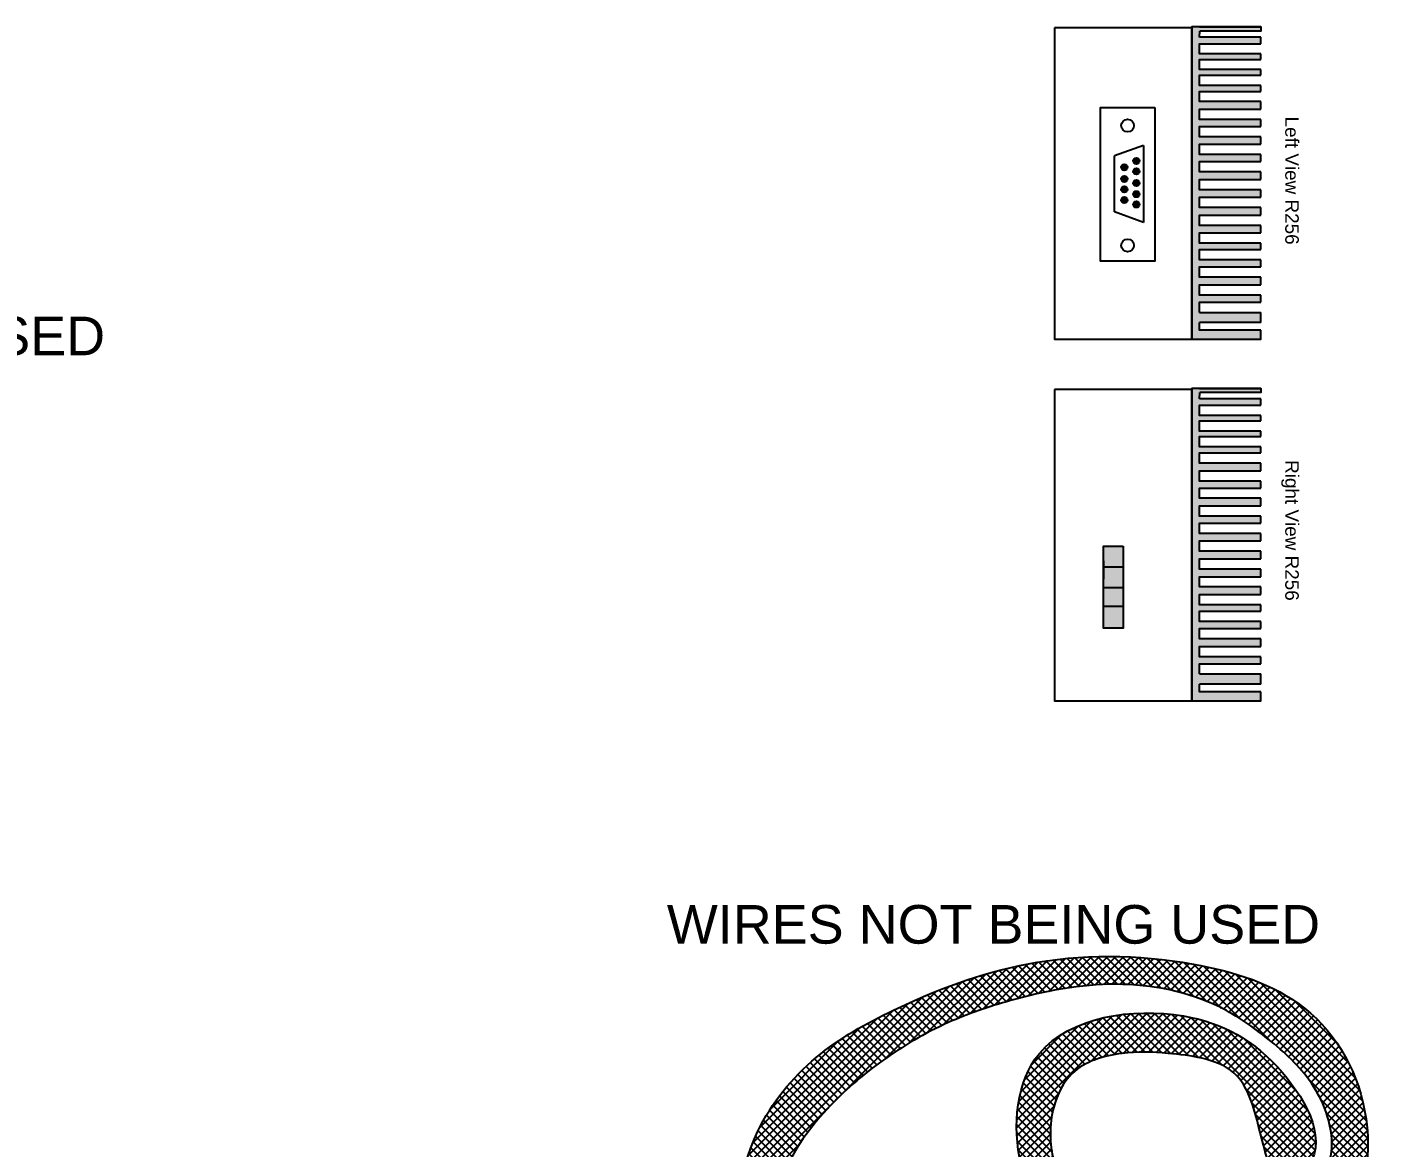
# Model space of a CAD drawing. Header units: inches. Extents: x -5 to 130, y -68 to 69.
# Drawn here: x 62.89 to 82.49, y 44.09 to 60.37 of the extents above; entities that cross this region are included whole.
import ezdxf

# ---------------------------------------------------------------- set-up
doc = ezdxf.new("R2010")
doc.units = ezdxf.units.IN
doc.header["$LTSCALE"] = 0.002
doc.header["$MEASUREMENT"] = 0
doc.layers.add('24VDC', color=1, linetype='Continuous', lineweight=60)
doc.layers.add('White Wires Not Used', color=251, linetype='Continuous', lineweight=25)
for name, color, linetype in [('Connectors', 250, 'Continuous'), ('R256', 7, 'Continuous'), ('R256 WIRES', 7, 'Continuous'), ('Texts', 6, 'Continuous')]:
    doc.layers.add(name, color=color, linetype=linetype)
doc.styles.get("Standard").update_dxf_attribs({"font": 'arial.ttf'})

msp = doc.modelspace()

# ---------------------------------------------------------------- hatches: boundary and pattern name
at = {"layer": '24VDC', "transparency": 33554687}
h = msp.add_hatch(dxfattribs=at)
h.set_pattern_fill('ANSI37', scale=0.36)
edge = h.paths.add_edge_path(flags=17)
edge.add_spline(control_points=[(73.63, 41.316), (73.639, 41.494), (73.659, 41.891), (73.631, 42.649), (73.76, 43.669), (74.438, 44.628), (75.307, 45.376), (76.216, 45.91), (77.365, 46.297), (78.707, 46.557), (80.052, 46.293), (80.952, 45.664), (81.52, 45.138), (81.844, 44.498), (81.904, 43.795), (81.397, 43.369), (80.818, 43.009), (80.034, 42.932), (79.222, 42.745), (78.453, 42.921), (77.997, 43.377), (77.75, 43.98), (77.74, 44.604), (78.065, 45.28), (78.778, 45.488), (79.541, 45.46), (80.648, 45.301), (80.762, 44.358), (81.065, 43.428), (81.898, 44.004), (81.134, 45.428), (79.658, 46.225), (77.353, 45.884), (77.137, 43.801), (78.28, 41.991), (80.365, 42.436), (82.293, 42.915), (82.494, 44.733), (81.621, 46.277), (79.612, 46.891), (77.515, 46.905), (75.685, 46.222), (74.298, 45.454), (73.238, 44.161), (73.137, 42.625), (73.145, 41.618), (73.147, 41.316)], knot_values=[0, 0, 0, 0, 0.535659, 1.191492, 2.281169, 3.543233, 4.601663, 5.715147, 6.677851, 8.232056, 9.776859, 10.613218, 11.511464, 12.054485, 12.766134, 13.398129, 13.898592, 14.813365, 15.699315, 16.391978, 17.073108, 17.542224, 18.323642, 18.879439, 19.662445, 20.332697, 21.271667, 22.560673, 23.09124, 23.443245, 24.910796, 26.568055, 28.732136, 30.372387, 31.944004, 34.415559, 36.00212, 37.335094, 39.171858, 40.914179, 43.329879, 45.383135, 46.692862, 48.063982, 50.18832, 51.100357, 51.100357, 51.100357, 51.100357], degree=3, periodic=0)
edge.add_line((73.147, 41.316), (73.63, 41.316))
edge = h.paths.add_edge_path(flags=17)
edge.add_spline(control_points=[(73.63, 41.316), (73.639, 41.494), (73.659, 41.891), (73.631, 42.649), (73.76, 43.669), (74.438, 44.628), (75.307, 45.376), (76.216, 45.91), (77.365, 46.297), (78.707, 46.557), (80.052, 46.293), (80.952, 45.664), (81.52, 45.138), (81.844, 44.498), (81.904, 43.795), (81.397, 43.369), (80.818, 43.009), (80.034, 42.932), (79.222, 42.745), (78.453, 42.921), (77.997, 43.377), (77.75, 43.98), (77.74, 44.604), (78.065, 45.28), (78.778, 45.488), (79.541, 45.46), (80.648, 45.301), (80.762, 44.358), (81.065, 43.428), (81.898, 44.004), (81.134, 45.428), (79.658, 46.225), (77.353, 45.884), (77.137, 43.801), (78.28, 41.991), (80.365, 42.436), (82.293, 42.915), (82.494, 44.733), (81.621, 46.277), (79.612, 46.891), (77.515, 46.905), (75.685, 46.222), (74.298, 45.454), (73.238, 44.161), (73.137, 42.625), (73.145, 41.618), (73.147, 41.316)], knot_values=[0, 0, 0, 0, 0.535659, 1.191492, 2.281169, 3.543233, 4.601663, 5.715147, 6.677851, 8.232056, 9.776859, 10.613218, 11.511464, 12.054485, 12.766134, 13.398129, 13.898592, 14.813365, 15.699315, 16.391978, 17.073108, 17.542224, 18.323642, 18.879439, 19.662445, 20.332697, 21.271667, 22.560673, 23.09124, 23.443245, 24.910796, 26.568055, 28.732136, 30.372387, 31.944004, 34.415559, 36.00212, 37.335094, 39.171858, 40.914179, 43.329879, 45.383135, 46.692862, 48.063982, 50.18832, 51.100357, 51.100357, 51.100357, 51.100357], degree=3, periodic=0)
edge.add_line((73.147, 41.316), (73.63, 41.316))
at = {"layer": 'R256', "true_color": 0x000000}
h = msp.add_hatch(color=18, dxfattribs=at)
h.dxf.hatch_style = 1
h.paths.add_polyline_path([(79.93, 60.219), (79.931, 60.309), (80.819, 60.309), (80.819, 60.368), (79.931, 60.368), (79.93, 60.368), (79.819, 60.368), (79.819, 55.83), (80.819, 55.83), (80.819, 55.962), (79.93, 55.962), (79.93, 56.621), (80.819, 56.621), (80.819, 56.731), (79.93, 56.731), (79.93, 56.88), (80.819, 56.88), (80.819, 56.982), (79.93, 56.982), (79.93, 57.132), (80.819, 57.132), (80.819, 57.226), (79.93, 57.226), (79.93, 57.375), (80.819, 57.375), (80.819, 57.485), (79.93, 57.485), (79.93, 57.634), (80.819, 57.634), (80.819, 57.744), (79.93, 57.744), (79.93, 57.893), (80.819, 57.893), (80.819, 58.003), (79.93, 58.003), (79.93, 58.152), (80.819, 58.152), (80.819, 58.262), (79.93, 58.262), (79.93, 58.411), (80.819, 58.411), (80.819, 58.514), (79.93, 58.514), (79.93, 58.663), (80.819, 58.663), (80.819, 58.773), (79.93, 58.773), (79.93, 58.922), (80.819, 58.922), (80.819, 59.024), (79.93, 59.024), (79.93, 59.173), (80.819, 59.173), (80.819, 59.283), (79.93, 59.283), (79.93, 59.432), (80.819, 59.432), (80.819, 59.519), (79.93, 59.519), (79.93, 59.668), (80.819, 59.668), (80.819, 59.748), (79.93, 59.748), (79.93, 59.897), (80.819, 59.897), (80.819, 59.976), (79.93, 59.976), (79.93, 60.125), (80.819, 60.125), (80.819, 60.219)])
at = {"layer": 'R256', "true_color": 0x000000, "transparency": 33554687}
h = msp.add_hatch(color=18, dxfattribs=at)
h.dxf.hatch_style = 1
h.paths.add_polyline_path([(80.819, 60.309), (80.819, 60.368), (79.931, 60.368), (79.93, 60.368), (79.819, 60.368), (79.819, 55.83), (80.819, 55.83), (80.819, 55.962), (79.93, 55.962), (79.93, 56.621), (80.819, 56.621), (80.819, 56.731), (79.93, 56.731), (79.93, 56.88), (80.819, 56.88), (80.819, 56.982), (79.93, 56.982), (79.93, 57.132), (80.819, 57.132), (80.819, 57.226), (79.93, 57.226), (79.93, 57.375), (80.819, 57.375), (80.819, 57.485), (79.93, 57.485), (79.93, 57.634), (80.819, 57.634), (80.819, 57.744), (79.93, 57.744), (79.93, 57.893), (80.819, 57.893), (80.819, 58.003), (79.93, 58.003), (79.93, 58.152), (80.819, 58.152), (80.819, 58.262), (79.93, 58.262), (79.93, 58.411), (80.819, 58.411), (80.819, 58.514), (79.93, 58.514), (79.93, 58.663), (80.819, 58.663), (80.819, 58.773), (79.93, 58.773), (79.93, 58.922), (80.819, 58.922), (80.819, 59.024), (79.93, 59.024), (79.93, 59.173), (80.819, 59.173), (80.819, 59.283), (79.93, 59.283), (79.93, 59.432), (80.819, 59.432), (80.819, 59.519), (79.93, 59.519), (79.93, 59.668), (80.819, 59.668), (80.819, 59.748), (79.93, 59.748), (79.93, 59.897), (80.819, 59.897), (80.819, 59.976), (79.93, 59.976), (79.93, 60.125), (80.819, 60.125), (80.819, 60.219), (79.93, 60.219), (79.931, 60.309)])
h = msp.add_hatch(color=18, dxfattribs=at)
h.dxf.hatch_style = 1
h.paths.add_polyline_path([(80.819, 56.367), (80.819, 56.469), (79.93, 56.469), (79.93, 56.618), (79.93, 56.621), (80.819, 56.621), (80.819, 56.713), (80.819, 56.731), (79.93, 56.731), (79.93, 56.88), (80.819, 56.88), (80.819, 56.982), (79.93, 56.982), (79.93, 57.132), (80.819, 57.132), (80.819, 57.226), (79.93, 57.226), (79.93, 57.375), (80.819, 57.375), (80.819, 57.485), (79.93, 57.485), (79.93, 57.634), (80.819, 57.634), (80.819, 57.744), (79.93, 57.744), (79.93, 57.893), (80.819, 57.893), (80.819, 58.003), (79.93, 58.003), (79.93, 58.152), (80.819, 58.152), (80.819, 58.262), (79.93, 58.262), (79.93, 58.411), (80.819, 58.411), (80.819, 58.514), (79.93, 58.514), (79.93, 58.663), (80.819, 58.663), (80.819, 58.773), (79.93, 58.773), (79.93, 58.922), (80.819, 58.922), (80.819, 59.024), (79.93, 59.024), (79.93, 59.173), (80.819, 59.173), (80.819, 59.283), (79.93, 59.283), (79.93, 59.432), (80.819, 59.432), (80.819, 59.519), (79.93, 59.519), (79.93, 59.668), (80.819, 59.668), (80.819, 59.748), (79.93, 59.748), (79.93, 59.897), (80.819, 59.897), (80.819, 59.976), (79.93, 59.976), (79.93, 60.125), (80.819, 60.125), (80.819, 60.219), (79.93, 60.219), (79.931, 60.309), (80.819, 60.309), (80.819, 60.368), (79.931, 60.368), (79.93, 60.368), (79.819, 60.368), (79.819, 55.83), (80.819, 55.83), (80.819, 55.962), (79.93, 55.962), (79.93, 55.969), (79.93, 56.071), (80.819, 56.071), (80.819, 56.22), (79.93, 56.22), (79.93, 56.367)])
at = {"layer": 'R256', "true_color": 0x000000}
h = msp.add_hatch(color=18, dxfattribs=at)
h.dxf.hatch_style = 1
h.paths.add_polyline_path([(79.93, 54.964), (79.931, 55.054), (80.819, 55.054), (80.819, 55.113), (79.931, 55.113), (79.93, 55.113), (79.819, 55.113), (79.819, 50.575), (80.819, 50.575), (80.819, 50.707), (79.93, 50.707), (79.93, 51.366), (80.819, 51.366), (80.819, 51.476), (79.93, 51.476), (79.93, 51.625), (80.819, 51.625), (80.819, 51.728), (79.93, 51.728), (79.93, 51.877), (80.819, 51.877), (80.819, 51.971), (79.93, 51.971), (79.93, 52.12), (80.819, 52.12), (80.819, 52.23), (79.93, 52.23), (79.93, 52.379), (80.819, 52.379), (80.819, 52.489), (79.93, 52.489), (79.93, 52.639), (80.819, 52.639), (80.819, 52.748), (79.93, 52.748), (79.93, 52.898), (80.819, 52.898), (80.819, 53.007), (79.93, 53.007), (79.93, 53.157), (80.819, 53.157), (80.819, 53.259), (79.93, 53.259), (79.93, 53.408), (80.819, 53.408), (80.819, 53.518), (79.93, 53.518), (79.93, 53.667), (80.819, 53.667), (80.819, 53.769), (79.93, 53.769), (79.93, 53.918), (80.819, 53.918), (80.819, 54.028), (79.93, 54.028), (79.93, 54.177), (80.819, 54.177), (80.819, 54.264), (79.93, 54.264), (79.93, 54.414), (80.819, 54.414), (80.819, 54.493), (79.93, 54.493), (79.93, 54.642), (80.819, 54.642), (80.819, 54.722), (79.93, 54.722), (79.93, 54.871), (80.819, 54.871), (80.819, 54.964)])
at = {"layer": 'R256', "true_color": 0x000000, "transparency": 33554687}
h = msp.add_hatch(color=18, dxfattribs=at)
h.dxf.hatch_style = 1
h.paths.add_polyline_path([(80.819, 55.054), (80.819, 55.113), (79.931, 55.113), (79.93, 55.113), (79.819, 55.113), (79.819, 50.575), (80.819, 50.575), (80.819, 50.707), (79.93, 50.707), (79.93, 51.366), (80.819, 51.366), (80.819, 51.476), (79.93, 51.476), (79.93, 51.625), (80.819, 51.625), (80.819, 51.728), (79.93, 51.728), (79.93, 51.877), (80.819, 51.877), (80.819, 51.971), (79.93, 51.971), (79.93, 52.12), (80.819, 52.12), (80.819, 52.23), (79.93, 52.23), (79.93, 52.379), (80.819, 52.379), (80.819, 52.489), (79.93, 52.489), (79.93, 52.639), (80.819, 52.639), (80.819, 52.748), (79.93, 52.748), (79.93, 52.898), (80.819, 52.898), (80.819, 53.007), (79.93, 53.007), (79.93, 53.157), (80.819, 53.157), (80.819, 53.259), (79.93, 53.259), (79.93, 53.408), (80.819, 53.408), (80.819, 53.518), (79.93, 53.518), (79.93, 53.667), (80.819, 53.667), (80.819, 53.769), (79.93, 53.769), (79.93, 53.918), (80.819, 53.918), (80.819, 54.028), (79.93, 54.028), (79.93, 54.177), (80.819, 54.177), (80.819, 54.264), (79.93, 54.264), (79.93, 54.414), (80.819, 54.414), (80.819, 54.493), (79.93, 54.493), (79.93, 54.642), (80.819, 54.642), (80.819, 54.722), (79.93, 54.722), (79.93, 54.871), (80.819, 54.871), (80.819, 54.964), (79.93, 54.964), (79.931, 55.054)])
h = msp.add_hatch(color=18, dxfattribs=at)
h.dxf.hatch_style = 1
h.paths.add_polyline_path([(80.819, 51.112), (80.819, 51.214), (79.93, 51.214), (79.93, 51.363), (79.93, 51.366), (80.819, 51.366), (80.819, 51.458), (80.819, 51.476), (79.93, 51.476), (79.93, 51.625), (80.819, 51.625), (80.819, 51.728), (79.93, 51.728), (79.93, 51.877), (80.819, 51.877), (80.819, 51.971), (79.93, 51.971), (79.93, 52.12), (80.819, 52.12), (80.819, 52.23), (79.93, 52.23), (79.93, 52.379), (80.819, 52.379), (80.819, 52.489), (79.93, 52.489), (79.93, 52.639), (80.819, 52.639), (80.819, 52.748), (79.93, 52.748), (79.93, 52.898), (80.819, 52.898), (80.819, 53.007), (79.93, 53.007), (79.93, 53.157), (80.819, 53.157), (80.819, 53.259), (79.93, 53.259), (79.93, 53.408), (80.819, 53.408), (80.819, 53.518), (79.93, 53.518), (79.93, 53.667), (80.819, 53.667), (80.819, 53.769), (79.93, 53.769), (79.93, 53.918), (80.819, 53.918), (80.819, 54.028), (79.93, 54.028), (79.93, 54.177), (80.819, 54.177), (80.819, 54.264), (79.93, 54.264), (79.93, 54.414), (80.819, 54.414), (80.819, 54.493), (79.93, 54.493), (79.93, 54.642), (80.819, 54.642), (80.819, 54.722), (79.93, 54.722), (79.93, 54.871), (80.819, 54.871), (80.819, 54.964), (79.93, 54.964), (79.931, 55.054), (80.819, 55.054), (80.819, 55.113), (79.931, 55.113), (79.93, 55.113), (79.819, 55.113), (79.819, 50.575), (80.819, 50.575), (80.819, 50.707), (79.93, 50.707), (79.93, 50.714), (79.93, 50.816), (80.819, 50.816), (80.819, 50.966), (79.93, 50.966), (79.93, 51.112)])
at = {"layer": 'R256 WIRES', "transparency": 33554687}
h = msp.add_hatch(color=1, dxfattribs=at)
h.dxf.hatch_style = 1
h.paths.add_polyline_path([(78.965, 58.42, 1), (79.057, 58.42, 1)])
h = msp.add_hatch(color=3, dxfattribs=at)
h.dxf.hatch_style = 1
h.paths.add_polyline_path([(78.881, 58.329, 1), (78.789, 58.329, 1)])
at = {"layer": 'R256 WIRES', "true_color": 0x000000, "transparency": 33554687}
h = msp.add_hatch(color=18, dxfattribs=at)
h.dxf.hatch_style = 1
h.paths.add_polyline_path([(79.057, 58.269, 1), (78.965, 58.269, 1)])
at = {"layer": 'R256 WIRES', "transparency": 33554687}
h = msp.add_hatch(color=7, dxfattribs=at)
h.dxf.hatch_style = 1
h.paths.add_polyline_path([(78.881, 58.159, 1), (78.789, 58.159, 1)])
h = msp.add_hatch(color=5, dxfattribs=at)
h.dxf.hatch_style = 1
h.paths.add_polyline_path([(78.881, 58.008, 1), (78.789, 58.008, 1)])
h = msp.add_hatch(color=36, dxfattribs=at)
h.dxf.hatch_style = 1
h.paths.add_polyline_path([(79.057, 58.099, -1), (78.965, 58.099, -1)])
at = {"layer": 'R256 WIRES', "true_color": 0xf1eb1f, "transparency": 33554687}
h = msp.add_hatch(color=2, dxfattribs=at)
h.dxf.hatch_style = 1
h.paths.add_polyline_path([(78.881, 57.853, 1), (78.789, 57.853, 1)])
at = {"layer": 'R256 WIRES', "transparency": 33554687}
h = msp.add_hatch(color=7, dxfattribs=at)
h.dxf.hatch_style = 1
h.paths.add_polyline_path([(79.011, 57.892, 0.201854), (79.044, 57.906), (78.978, 57.97, 0.664095)])
at = {"layer": 'R256 WIRES', "true_color": 0x000000, "transparency": 33554687}
h = msp.add_hatch(color=18, dxfattribs=at)
h.dxf.hatch_style = 1
h.paths.add_polyline_path([(79.044, 57.906, 0.664095), (79.011, 57.984, 0.201854), (78.978, 57.97)])
at = {"layer": 'R256 WIRES', "true_color": 0xf8991e, "transparency": 33554687}
h = msp.add_hatch(color=30, dxfattribs=at)
h.dxf.hatch_style = 1
h.paths.add_polyline_path([(79.057, 57.788, 1), (78.965, 57.788, 1)])
at = {"layer": 'R256 WIRES', "true_color": 0xf26722, "transparency": 33554687}
h = msp.add_hatch(color=30, dxfattribs=at)
h.dxf.hatch_style = 1
h.paths.add_polyline_path([(79.057, 57.788, 1), (78.965, 57.788, 1)])
at = {"layer": 'R256 WIRES', "transparency": 33554687}
h = msp.add_hatch(color=1, dxfattribs=at)
h.dxf.hatch_style = 1
h.paths.add_polyline_path([(78.819, 52.824), (78.532, 52.824), (78.532, 52.516), (78.819, 52.516)])
h = msp.add_hatch(color=5, dxfattribs=at)
h.dxf.hatch_style = 1
h.paths.add_polyline_path([(78.819, 52.516), (78.532, 52.516), (78.532, 52.22), (78.819, 52.22)])
h = msp.add_hatch(color=3, dxfattribs=at)
h.dxf.hatch_style = 1
h.paths.add_polyline_path([(78.532, 52.22), (78.532, 51.947), (78.819, 51.947), (78.819, 52.22)])
at = {"layer": 'R256 WIRES', "true_color": 0x000000, "transparency": 33554687}
h = msp.add_hatch(color=18, dxfattribs=at)
h.dxf.hatch_style = 1
h.paths.add_polyline_path([(78.532, 51.947), (78.532, 51.629), (78.819, 51.629), (78.819, 51.947)])
at = {"layer": 'White Wires Not Used', "transparency": 33554687}
h = msp.add_hatch(dxfattribs=at)
h.set_pattern_fill('ANSI31', scale=0.059)
edge = h.paths.add_edge_path(flags=0)
edge.add_spline(control_points=[(73.63, 41.316), (73.639, 41.494), (73.659, 41.891), (73.631, 42.649), (73.76, 43.669), (74.438, 44.628), (75.307, 45.376), (76.216, 45.91), (77.365, 46.297), (78.707, 46.557), (80.052, 46.293), (80.952, 45.664), (81.52, 45.138), (81.844, 44.498), (81.904, 43.795), (81.397, 43.369), (80.818, 43.009), (80.034, 42.932), (79.222, 42.745), (78.453, 42.921), (77.997, 43.377), (77.75, 43.98), (77.74, 44.604), (78.065, 45.28), (78.778, 45.488), (79.541, 45.46), (80.648, 45.301), (80.762, 44.358), (81.065, 43.428), (81.898, 44.004), (81.134, 45.428), (79.658, 46.225), (77.353, 45.884), (77.137, 43.801), (78.28, 41.991), (80.365, 42.436), (82.293, 42.915), (82.494, 44.733), (81.621, 46.277), (79.612, 46.891), (77.515, 46.905), (75.685, 46.222), (74.298, 45.454), (73.238, 44.161), (73.137, 42.625), (73.145, 41.618), (73.147, 41.316)], knot_values=[0, 0, 0, 0, 0.535659, 1.191492, 2.281169, 3.543233, 4.601663, 5.715147, 6.677851, 8.232056, 9.776859, 10.613218, 11.511464, 12.054485, 12.766134, 13.398129, 13.898592, 14.813365, 15.699315, 16.391978, 17.073108, 17.542224, 18.323642, 18.879439, 19.662445, 20.332697, 21.271667, 22.560673, 23.09124, 23.443245, 24.910796, 26.568055, 28.732136, 30.372387, 31.944004, 34.415559, 36.00212, 37.335094, 39.171858, 40.914179, 43.329879, 45.383135, 46.692862, 48.063982, 50.18832, 51.100357, 51.100357, 51.100357, 51.100357], degree=3, periodic=0)
edge.add_line((73.147, 41.316), (73.63, 41.316))
edge = h.paths.add_edge_path(flags=17)
edge.add_spline(control_points=[(73.63, 41.316), (73.639, 41.494), (73.659, 41.891), (73.631, 42.649), (73.76, 43.669), (74.438, 44.628), (75.307, 45.376), (76.216, 45.91), (77.365, 46.297), (78.707, 46.557), (80.052, 46.293), (80.952, 45.664), (81.52, 45.138), (81.844, 44.498), (81.904, 43.795), (81.397, 43.369), (80.818, 43.009), (80.034, 42.932), (79.222, 42.745), (78.453, 42.921), (77.997, 43.377), (77.75, 43.98), (77.74, 44.604), (78.065, 45.28), (78.778, 45.488), (79.541, 45.46), (80.648, 45.301), (80.762, 44.358), (81.065, 43.428), (81.898, 44.004), (81.134, 45.428), (79.658, 46.225), (77.353, 45.884), (77.137, 43.801), (78.28, 41.991), (80.365, 42.436), (82.293, 42.915), (82.494, 44.733), (81.621, 46.277), (79.612, 46.891), (77.515, 46.905), (75.685, 46.222), (74.298, 45.454), (73.238, 44.161), (73.137, 42.625), (73.145, 41.618), (73.147, 41.316)], knot_values=[0, 0, 0, 0, 0.535659, 1.191492, 2.281169, 3.543233, 4.601663, 5.715147, 6.677851, 8.232056, 9.776859, 10.613218, 11.511464, 12.054485, 12.766134, 13.398129, 13.898592, 14.813365, 15.699315, 16.391978, 17.073108, 17.542224, 18.323642, 18.879439, 19.662445, 20.332697, 21.271667, 22.560673, 23.09124, 23.443245, 24.910796, 26.568055, 28.732136, 30.372387, 31.944004, 34.415559, 36.00212, 37.335094, 39.171858, 40.914179, 43.329879, 45.383135, 46.692862, 48.063982, 50.18832, 51.100357, 51.100357, 51.100357, 51.100357], degree=3, periodic=0)
edge.add_line((73.147, 41.316), (73.63, 41.316))
edge = h.paths.add_edge_path(flags=17)
edge.add_spline(control_points=[(73.63, 41.316), (73.639, 41.494), (73.659, 41.891), (73.631, 42.649), (73.76, 43.669), (74.438, 44.628), (75.307, 45.376), (76.216, 45.91), (77.365, 46.297), (78.707, 46.557), (80.052, 46.293), (80.952, 45.664), (81.52, 45.138), (81.844, 44.498), (81.904, 43.795), (81.397, 43.369), (80.818, 43.009), (80.034, 42.932), (79.222, 42.745), (78.453, 42.921), (77.997, 43.377), (77.75, 43.98), (77.74, 44.604), (78.065, 45.28), (78.778, 45.488), (79.541, 45.46), (80.648, 45.301), (80.762, 44.358), (81.065, 43.428), (81.898, 44.004), (81.134, 45.428), (79.658, 46.225), (77.353, 45.884), (77.137, 43.801), (78.28, 41.991), (80.365, 42.436), (82.293, 42.915), (82.494, 44.733), (81.621, 46.277), (79.612, 46.891), (77.515, 46.905), (75.685, 46.222), (74.298, 45.454), (73.238, 44.161), (73.137, 42.625), (73.145, 41.618), (73.147, 41.316)], knot_values=[0, 0, 0, 0, 0.535659, 1.191492, 2.281169, 3.543233, 4.601663, 5.715147, 6.677851, 8.232056, 9.776859, 10.613218, 11.511464, 12.054485, 12.766134, 13.398129, 13.898592, 14.813365, 15.699315, 16.391978, 17.073108, 17.542224, 18.323642, 18.879439, 19.662445, 20.332697, 21.271667, 22.560673, 23.09124, 23.443245, 24.910796, 26.568055, 28.732136, 30.372387, 31.944004, 34.415559, 36.00212, 37.335094, 39.171858, 40.914179, 43.329879, 45.383135, 46.692862, 48.063982, 50.18832, 51.100357, 51.100357, 51.100357, 51.100357], degree=3, periodic=0)
edge.add_line((73.147, 41.316), (73.63, 41.316))
h = msp.add_hatch(dxfattribs=at)
h.set_pattern_fill('ANSI37')
edge = h.paths.add_edge_path(flags=17)
edge.add_spline(control_points=[(73.63, 41.316), (73.639, 41.494), (73.659, 41.891), (73.631, 42.649), (73.76, 43.669), (74.438, 44.628), (75.307, 45.376), (76.216, 45.91), (77.365, 46.297), (78.707, 46.557), (80.052, 46.293), (80.952, 45.664), (81.52, 45.138), (81.844, 44.498), (81.904, 43.795), (81.397, 43.369), (80.818, 43.009), (80.034, 42.932), (79.222, 42.745), (78.453, 42.921), (77.997, 43.377), (77.75, 43.98), (77.74, 44.604), (78.065, 45.28), (78.778, 45.488), (79.541, 45.46), (80.648, 45.301), (80.762, 44.358), (81.065, 43.428), (81.898, 44.004), (81.134, 45.428), (79.658, 46.225), (77.353, 45.884), (77.137, 43.801), (78.28, 41.991), (80.365, 42.436), (82.293, 42.915), (82.494, 44.733), (81.621, 46.277), (79.612, 46.891), (77.515, 46.905), (75.685, 46.222), (74.298, 45.454), (73.238, 44.161), (73.137, 42.625), (73.145, 41.618), (73.147, 41.316)], knot_values=[0, 0, 0, 0, 0.535659, 1.191492, 2.281169, 3.543233, 4.601663, 5.715147, 6.677851, 8.232056, 9.776859, 10.613218, 11.511464, 12.054485, 12.766134, 13.398129, 13.898592, 14.813365, 15.699315, 16.391978, 17.073108, 17.542224, 18.323642, 18.879439, 19.662445, 20.332697, 21.271667, 22.560673, 23.09124, 23.443245, 24.910796, 26.568055, 28.732136, 30.372387, 31.944004, 34.415559, 36.00212, 37.335094, 39.171858, 40.914179, 43.329879, 45.383135, 46.692862, 48.063982, 50.18832, 51.100357, 51.100357, 51.100357, 51.100357], degree=3, periodic=0)
edge.add_line((73.147, 41.316), (73.63, 41.316))
edge = h.paths.add_edge_path(flags=17)
edge.add_spline(control_points=[(73.63, 41.316), (73.639, 41.494), (73.659, 41.891), (73.631, 42.649), (73.76, 43.669), (74.438, 44.628), (75.307, 45.376), (76.216, 45.91), (77.365, 46.297), (78.707, 46.557), (80.052, 46.293), (80.952, 45.664), (81.52, 45.138), (81.844, 44.498), (81.904, 43.795), (81.397, 43.369), (80.818, 43.009), (80.034, 42.932), (79.222, 42.745), (78.453, 42.921), (77.997, 43.377), (77.75, 43.98), (77.74, 44.604), (78.065, 45.28), (78.778, 45.488), (79.541, 45.46), (80.648, 45.301), (80.762, 44.358), (81.065, 43.428), (81.898, 44.004), (81.134, 45.428), (79.658, 46.225), (77.353, 45.884), (77.137, 43.801), (78.28, 41.991), (80.365, 42.436), (82.293, 42.915), (82.494, 44.733), (81.621, 46.277), (79.612, 46.891), (77.515, 46.905), (75.685, 46.222), (74.298, 45.454), (73.238, 44.161), (73.137, 42.625), (73.145, 41.618), (73.147, 41.316)], knot_values=[0, 0, 0, 0, 0.535659, 1.191492, 2.281169, 3.543233, 4.601663, 5.715147, 6.677851, 8.232056, 9.776859, 10.613218, 11.511464, 12.054485, 12.766134, 13.398129, 13.898592, 14.813365, 15.699315, 16.391978, 17.073108, 17.542224, 18.323642, 18.879439, 19.662445, 20.332697, 21.271667, 22.560673, 23.09124, 23.443245, 24.910796, 26.568055, 28.732136, 30.372387, 31.944004, 34.415559, 36.00212, 37.335094, 39.171858, 40.914179, 43.329879, 45.383135, 46.692862, 48.063982, 50.18832, 51.100357, 51.100357, 51.100357, 51.100357], degree=3, periodic=0)
edge.add_line((73.147, 41.316), (73.63, 41.316))
at = {"layer": 'White Wires Not Used', "true_color": 0x000000, "transparency": 33554687}
h = msp.add_hatch(dxfattribs=at)
h.set_pattern_fill('ANSI37', color=18, scale=0.66)
edge = h.paths.add_edge_path()
edge.add_spline(control_points=[(73.63, 41.316), (73.639, 41.494), (73.659, 41.891), (73.631, 42.649), (73.76, 43.669), (74.438, 44.628), (75.307, 45.376), (76.216, 45.91), (77.365, 46.297), (78.707, 46.557), (80.052, 46.293), (80.952, 45.664), (81.52, 45.138), (81.844, 44.498), (81.904, 43.795), (81.397, 43.369), (80.818, 43.009), (80.034, 42.932), (79.222, 42.745), (78.453, 42.921), (77.997, 43.377), (77.75, 43.98), (77.74, 44.604), (78.065, 45.28), (78.778, 45.488), (79.541, 45.46), (80.648, 45.301), (80.762, 44.358), (81.065, 43.428), (81.898, 44.004), (81.134, 45.428), (79.658, 46.225), (77.353, 45.884), (77.137, 43.801), (78.28, 41.991), (80.365, 42.436), (82.293, 42.915), (82.494, 44.733), (81.621, 46.277), (79.612, 46.891), (77.515, 46.905), (75.685, 46.222), (74.298, 45.454), (73.238, 44.161), (73.137, 42.625), (73.145, 41.618), (73.147, 41.316)], knot_values=[0, 0, 0, 0, 0.535659, 1.191492, 2.281169, 3.543233, 4.601663, 5.715147, 6.677851, 8.232056, 9.776859, 10.613218, 11.511464, 12.054485, 12.766134, 13.398129, 13.898592, 14.813365, 15.699315, 16.391978, 17.073108, 17.542224, 18.323642, 18.879439, 19.662445, 20.332697, 21.271667, 22.560673, 23.09124, 23.443245, 24.910796, 26.568055, 28.732136, 30.372387, 31.944004, 34.415559, 36.00212, 37.335094, 39.171858, 40.914179, 43.329879, 45.383135, 46.692862, 48.063982, 50.18832, 51.100357, 51.100357, 51.100357, 51.100357], degree=3, periodic=0)
edge.add_line((73.147, 41.316), (73.63, 41.316))

# ---------------------------------------------------------------- linework, layer by layer
at = {"layer": 'Connectors'}
for p, q in [((79.114, 58.644), (78.693, 58.494)), ((79.114, 58.644), (79.114, 58.278)), ((78.693, 57.679), (78.693, 58.494)), ((79.114, 58.571), (79.114, 57.526)), ((79.114, 57.526), (78.693, 57.679))]:
    msp.add_line(p, q, dxfattribs=at)
msp.add_lwpolyline([(79.279, 59.196), (79.279, 56.964), (78.489, 56.964), (78.489, 59.196)], close=True, dxfattribs=at)
for centre in [(78.884, 58.935), (78.884, 57.194)]:
    msp.add_circle(centre, 0.0918, dxfattribs=at)
at = {"layer": 'R256'}
for p, q in [((79.93, 60.219), (79.931, 60.309)), ((79.93, 54.964), (79.931, 55.054))]:
    msp.add_line(p, q, dxfattribs=at)
for points in [[(77.819, 60.353), (77.819, 55.83), (79.819, 55.83), (79.819, 60.353)], [(77.819, 55.098), (77.819, 50.575), (79.819, 50.575), (79.819, 55.098)]]:
    msp.add_lwpolyline(points, close=True, dxfattribs=at)
for points in [[(80.819, 60.368), (79.819, 60.368), (79.819, 55.83), (80.819, 55.83), (80.819, 55.962)], [(79.93, 60.368), (80.819, 60.368)], [(80.819, 60.219), (79.93, 60.219)], [(79.931, 60.368), (80.819, 60.368), (80.819, 60.309), (79.931, 60.309)], [(80.819, 60.125), (80.819, 60.219)], [(80.819, 59.976), (79.93, 59.976), (79.93, 60.125), (80.819, 60.125)], [(80.819, 59.748), (79.93, 59.748), (79.93, 59.897), (80.819, 59.897)], [(80.819, 59.897), (80.819, 59.976)], [(80.819, 59.519), (79.93, 59.519), (79.93, 59.668), (80.819, 59.668)], [(80.819, 59.668), (80.819, 59.748)], [(80.819, 59.283), (79.93, 59.283), (79.93, 59.432), (80.819, 59.432)], [(80.819, 59.432), (80.819, 59.519)], [(80.819, 59.173), (80.819, 59.283)], [(80.819, 59.024), (79.93, 59.024), (79.93, 59.173), (80.819, 59.173)], [(80.819, 58.922), (80.819, 59.024)], [(80.819, 58.773), (79.93, 58.773), (79.93, 58.922), (80.819, 58.922)], [(80.819, 58.514), (79.93, 58.514), (79.93, 58.663), (80.819, 58.663)], [(80.819, 58.663), (80.819, 58.773)], [(80.819, 58.411), (80.819, 58.514)], [(80.819, 58.262), (79.93, 58.262), (79.93, 58.411), (80.819, 58.411)], [(80.819, 58.152), (80.819, 58.262)], [(80.819, 58.003), (79.93, 58.003), (79.93, 58.152), (80.819, 58.152)], [(80.819, 57.744), (79.93, 57.744), (79.93, 57.893), (80.819, 57.893)], [(80.819, 57.893), (80.819, 58.003)], [(80.819, 57.634), (80.819, 57.744)], [(80.819, 57.485), (79.93, 57.485), (79.93, 57.634), (80.819, 57.634)], [(80.819, 57.375), (80.819, 57.485)], [(80.819, 57.226), (79.93, 57.226), (79.93, 57.375), (80.819, 57.375)], [(80.819, 56.982), (79.93, 56.982), (79.93, 57.132), (80.819, 57.132)], [(80.819, 57.132), (80.819, 57.226)], [(80.819, 56.731), (79.93, 56.731), (79.93, 56.88), (80.819, 56.88)], [(80.819, 56.88), (80.819, 56.982)], [(80.819, 56.621), (80.819, 56.731)], [(80.819, 56.618), (80.819, 56.713)], [(79.93, 56.469), (79.93, 56.621), (80.819, 56.621)], [(80.819, 56.469), (79.93, 56.469), (79.93, 56.618)], [(80.819, 56.367), (80.819, 56.469)], [(80.819, 56.367), (80.819, 56.469)], [(79.93, 56.22), (79.93, 56.367)], [(79.93, 56.22), (79.93, 56.367), (80.819, 56.367)], [(79.93, 56.22), (80.819, 56.22)], [(80.819, 56.071), (80.819, 56.22)], [(80.819, 56.108), (80.819, 56.218)], [(80.819, 55.962), (79.93, 55.962), (79.93, 56.071)], [(80.819, 56.071), (79.93, 56.071)], [(79.93, 55.962), (79.93, 55.969)], [(80.819, 55.113), (79.819, 55.113), (79.819, 50.575), (80.819, 50.575), (80.819, 50.707)], [(79.93, 55.113), (80.819, 55.113)], [(79.931, 55.113), (80.819, 55.113), (80.819, 55.054), (79.931, 55.054)], [(80.819, 54.964), (79.93, 54.964)], [(80.819, 54.871), (80.819, 54.964)], [(80.819, 54.722), (79.93, 54.722), (79.93, 54.871), (80.819, 54.871)], [(80.819, 54.642), (80.819, 54.722)], [(80.819, 54.493), (79.93, 54.493), (79.93, 54.642), (80.819, 54.642)], [(80.819, 54.264), (79.93, 54.264), (79.93, 54.414), (80.819, 54.414)], [(80.819, 54.414), (80.819, 54.493)], [(80.819, 54.028), (79.93, 54.028), (79.93, 54.177), (80.819, 54.177)], [(80.819, 54.177), (80.819, 54.264)], [(80.819, 53.769), (79.93, 53.769), (79.93, 53.918), (80.819, 53.918)], [(80.819, 53.918), (80.819, 54.028)], [(80.819, 53.667), (80.819, 53.769)], [(80.819, 53.518), (79.93, 53.518), (79.93, 53.667), (80.819, 53.667)], [(80.819, 53.259), (79.93, 53.259), (79.93, 53.408), (80.819, 53.408)], [(80.819, 53.408), (80.819, 53.518)], [(80.819, 53.007), (79.93, 53.007), (79.93, 53.157), (80.819, 53.157)], [(80.819, 53.157), (80.819, 53.259)], [(80.819, 52.898), (80.819, 53.007)], [(80.819, 52.748), (79.93, 52.748), (79.93, 52.898), (80.819, 52.898)], [(80.819, 52.639), (80.819, 52.748)], [(80.819, 52.489), (79.93, 52.489), (79.93, 52.639), (80.819, 52.639)], [(80.819, 52.23), (79.93, 52.23), (79.93, 52.379), (80.819, 52.379)], [(80.819, 52.379), (80.819, 52.489)], [(80.819, 52.12), (80.819, 52.23)], [(80.819, 51.971), (79.93, 51.971), (79.93, 52.12), (80.819, 52.12)], [(80.819, 51.877), (80.819, 51.971)], [(80.819, 51.728), (79.93, 51.728), (79.93, 51.877), (80.819, 51.877)], [(80.819, 51.476), (79.93, 51.476), (79.93, 51.625), (80.819, 51.625)], [(80.819, 51.625), (80.819, 51.728)], [(80.819, 51.366), (80.819, 51.476)], [(80.819, 51.363), (80.819, 51.458)], [(79.93, 51.214), (79.93, 51.366), (80.819, 51.366)], [(80.819, 51.214), (79.93, 51.214), (79.93, 51.363)], [(80.819, 51.112), (80.819, 51.214)], [(80.819, 51.112), (80.819, 51.214)], [(79.93, 50.966), (79.93, 51.112), (80.819, 51.112)], [(79.93, 50.966), (79.93, 51.112)], [(79.93, 50.966), (80.819, 50.966)], [(80.819, 50.707), (79.93, 50.707), (79.93, 50.816)], [(80.819, 50.816), (79.93, 50.816)], [(80.819, 50.816), (80.819, 50.966)], [(80.819, 50.853), (80.819, 50.963)], [(79.93, 50.707), (79.93, 50.714)]]:
    msp.add_lwpolyline(points, dxfattribs=at)
at = {"layer": 'R256 WIRES'}
for p, q in [((79.044, 57.906), (78.978, 57.97)), ((78.532, 52.61), (78.532, 52.345)), ((78.819, 52.516), (78.532, 52.516)), ((78.532, 52.22), (78.819, 52.22)), ((78.819, 51.947), (78.532, 51.947))]:
    msp.add_line(p, q, dxfattribs=at)
msp.add_lwpolyline([(78.819, 52.824), (78.819, 51.629), (78.532, 51.629), (78.532, 52.824)], close=True, dxfattribs=at)
for centre in [(79.011, 58.42), (78.835, 58.329), (79.011, 58.269), (78.835, 58.159), (78.835, 58.008), (79.011, 58.099), (78.835, 57.853), (79.011, 57.938), (79.011, 57.788)]:
    msp.add_circle(centre, 0.0459, dxfattribs=at)
at = {"layer": 'White Wires Not Used'}
msp.add_spline([(73.147, 41.316), (73.147, 42.228), (73.511, 44.321), (74.362, 45.395), (75.479, 46.079), (77.42, 46.749), (79.836, 46.749), (81.456, 46.107), (82.349, 44.502), (82.112, 43.191), (80.674, 42.521), (78.202, 42.521), (77.337, 43.832), (77.602, 45.451), (79.696, 45.995), (81.135, 45.172), (81.463, 43.742), (81.158, 43.566), (80.883, 44.02), (80.38, 45.207), (79.473, 45.451), (78.803, 45.451), (78.077, 45.158), (77.811, 44.67), (77.811, 43.888), (77.993, 43.456), (78.482, 42.981), (79.152, 42.806), (80.031, 42.911), (80.925, 43.107), (81.358, 43.358), (81.791, 43.818), (81.791, 44.53), (81.554, 45.019), (80.925, 45.66), (80.227, 46.121), (78.719, 46.456), (77.183, 46.219), (76.275, 45.898), (75.312, 45.339), (74.516, 44.642), (73.832, 43.581), (73.65, 42.507), (73.65, 41.851), (73.63, 41.316)], degree=3, dxfattribs=at)

# ---------------------------------------------------------------- texts
at = {"layer": 'Texts'}
for s, p in [('Left View R256', (81.175, 59.065)), ('Right View R256', (81.175, 54.073))]:
    msp.add_text(s, height=0.1964, rotation=270, dxfattribs=at).set_placement(p)
for p in [(54.53, 55.597), (72.188, 47.046)]:
    msp.add_text('WIRES NOT BEING USED', height=0.56111, dxfattribs=at).set_placement(p)

doc.saveas('drawing.dxf')
